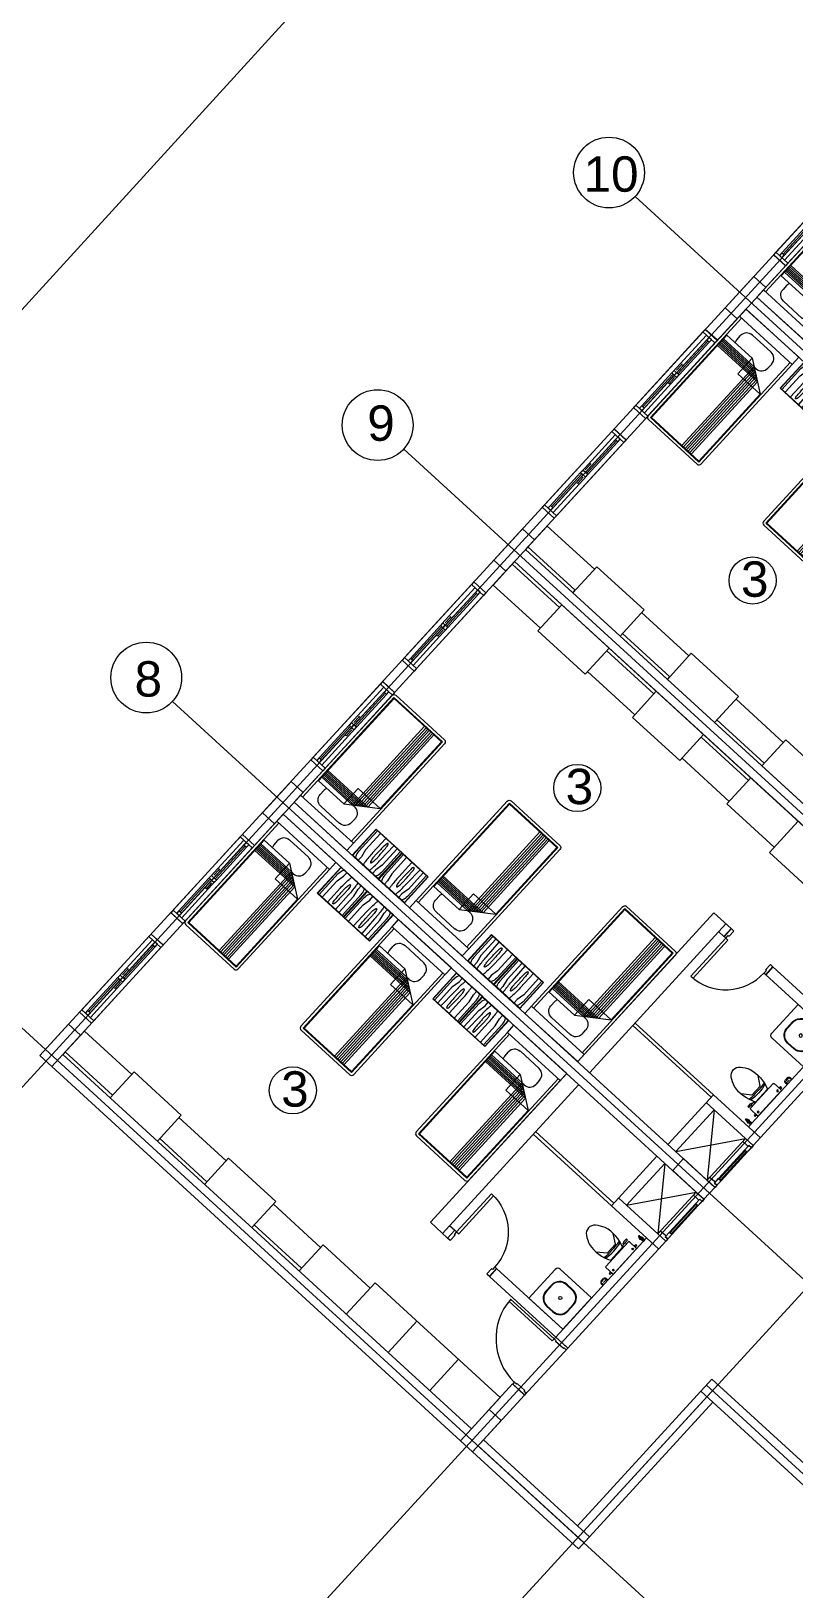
# Model space of a CAD drawing. Header units: metres. Extents: x 750 to 3116, y -341 to 1465.
# Drawn here: x 1576.03 to 1586.8, y 1262.19 to 1284.21 of the extents above; entities that cross this region are included whole.
import ezdxf
from ezdxf.enums import TextEntityAlignment as Align

# ---------------------------------------------------------------- set-up
doc = ezdxf.new("R2010")
doc.units = ezdxf.units.M
for name, color, linetype, lineweight in [('A-Door', 254, 'Continuous', 5), ('Bathroom Door', 252, 'Continuous', 5), ('Bathroom fur', 252, 'Continuous', 5), ('Centre Line', 7, 'Continuous', 13), ('Column', 50, 'Continuous', 20), ('Cutout', 153, 'Continuous', 5), ('Door', 253, 'Continuous', 5), ('Furniture', 44, 'Continuous', 5), ('GUIDE LINE', 7, 'Continuous', 5), ('Hidden line', 251, 'Continuous', 5), ('Inverted beam', 252, 'Continuous', 5), ('Railing', 190, 'Continuous', 5), ('Wall ext', 20, 'Continuous', 18), ('WINDOW', 33, 'Continuous', 5)]:
    doc.layers.add(name, color=color, linetype=linetype, lineweight=lineweight)
doc.layers.add('Text', color=7, linetype='Continuous')
doc.styles.get("Standard").update_dxf_attribs({"font": 'arial.ttf'})
doc.styles.add('TEXT-DET', font='simplex.shx', dxfattribs={"width": 0.7})

# ---------------------------------------------------------------- blocks, each defined once
blk = doc.blocks.new('Water Closet')
at = {"layer": 'Bathroom fur', "linetype": 'Continuous', "lineweight": -3}
for p, q in [((1886.331, 447.871), (1886.35, 447.871)), ((1886.331, 447.851), (1886.35, 447.851)), ((1886.364, 447.861), (1886.346, 447.861)), ((1886.364, 447.861), (1886.349, 447.87)), ((1886.364, 447.861), (1886.349, 447.853)), ((1886.364, 447.861), (1886.355, 447.877)), ((1886.364, 447.861), (1886.355, 447.846)), ((1886.364, 447.861), (1886.364, 447.879)), ((1886.364, 447.861), (1886.364, 447.879)), ((1886.364, 447.861), (1886.364, 447.879)), ((1886.364, 447.861), (1886.364, 447.879)), ((1886.364, 447.861), (1886.364, 447.879)), ((1886.364, 447.861), (1886.364, 447.879)), ((1886.364, 447.861), (1886.364, 447.879)), ((1886.364, 447.861), (1886.364, 447.879)), ((1886.364, 447.861), (1886.364, 447.879)), ((1886.364, 447.861), (1886.364, 447.879)), ((1886.364, 447.861), (1886.364, 447.879)), ((1886.364, 447.861), (1886.364, 447.879)), ((1886.364, 447.861), (1886.373, 447.877)), ((1886.364, 447.861), (1886.379, 447.87)), ((1886.364, 447.861), (1886.381, 447.861)), ((1886.364, 447.861), (1886.379, 447.853)), ((1886.364, 447.861), (1886.373, 447.846)), ((1886.364, 447.861), (1886.364, 447.844)), ((1886.378, 447.871), (1886.416, 447.871)), ((1886.378, 447.851), (1886.416, 447.851)), ((1886.416, 447.851), (1886.416, 447.871))]:
    blk.add_line(p, q, dxfattribs=at)
at = {"layer": 'Bathroom fur', "linetype": 'ByBlock'}
for p, q in [((1886.152, 447.554), (1886.027, 447.644)), ((1886.152, 447.379), (1886.152, 447.554)), ((1886.217, 447.662), (1886.217, 447.713)), ((1886.239, 447.713), (1886.217, 447.713)), ((1886.217, 447.662), (1886.232, 447.625)), ((1886.232, 447.625), (1886.239, 447.625)), ((1886.239, 447.608), (1886.239, 447.713)), ((1886.239, 447.666), (1886.264, 447.666)), ((1886.239, 447.608), (1886.264, 447.608)), ((1886.256, 447.343), (1886.256, 447.59)), ((1886.264, 447.23), (1886.264, 447.703)), ((1886.407, 447.713), (1886.274, 447.713)), ((1886.39, 447.724), (1886.365, 447.724)), ((1886.365, 447.724), (1886.365, 447.715)), ((1886.39, 447.715), (1886.365, 447.715)), ((1886.387, 447.744), (1886.368, 447.744)), ((1886.368, 447.744), (1886.368, 447.724)), ((1886.387, 447.744), (1886.387, 447.724)), ((1886.39, 447.724), (1886.39, 447.715)), ((1886.416, 447.23), (1886.416, 447.703)), ((1886.152, 447.379), (1886.027, 447.288)), ((1886.407, 447.22), (1886.274, 447.22)), ((1886.365, 447.208), (1886.365, 447.218)), ((1886.39, 447.218), (1886.365, 447.218)), ((1886.39, 447.208), (1886.365, 447.208)), ((1886.368, 447.189), (1886.368, 447.208)), ((1886.387, 447.189), (1886.368, 447.189)), ((1886.387, 447.189), (1886.387, 447.208)), ((1886.39, 447.208), (1886.39, 447.218))]:
    blk.add_line(p, q, dxfattribs=at)
at = {"layer": 'Bathroom fur'}
for p, q in [((1886.416, 447.106), (1886.381, 447.106)), ((1886.416, 447.096), (1886.381, 447.096)), ((1886.356, 447.031), (1886.356, 447.081)), ((1886.366, 447.031), (1886.366, 447.081)), ((1886.416, 447.016), (1886.381, 447.016)), ((1886.416, 447.006), (1886.381, 447.006))]:
    blk.add_line(p, q, dxfattribs=at)
at = {"layer": 'Bathroom fur', "linetype": 'Continuous', "lineweight": -3}
blk.add_circle((1886.364, 447.861), 0.0175, dxfattribs=at)
at = {"layer": 'Bathroom fur', "linetype": 'ByBlock'}
for centre in [(1886.378, 447.669), (1886.378, 447.264)]:
    blk.add_circle(centre, 0.0123, dxfattribs=at)
at = {"layer": 'Bathroom fur', "linetype": 'Continuous', "lineweight": -3}
blk.add_arc((1886.331, 447.861), 0.01, 90.002, 270, dxfattribs=at)
at = {"layer": 'Bathroom fur', "linetype": 'ByBlock'}
for centre, radius, start, end in [((1885.835, 447.467), 0.119, 126.3794, 233.6206), ((1886.035, 447.208), 0.446, 109.2942, 127.2549), ((1886.017, 447.095), 0.55, 64.2321, 103.6755), ((1884.672, 447.479), 1.501, 353.4552, 5.5271), ((1885.552, 447.472), 0.65, 345.9276, 13.0204), ((1886.274, 447.703), 0.00987, 90, 180), ((1886.407, 447.703), 0.00987, 0, 90), ((1886.041, 447.728), 0.451, 232.2382, 250.1051), ((1886.017, 447.838), 0.55, 256.3245, 295.7679), ((1886.274, 447.23), 0.00987, 180, 270), ((1886.407, 447.23), 0.00987, 270, 0)]:
    blk.add_arc(centre, radius, start, end, dxfattribs=at)
at = {"layer": 'Bathroom fur'}
for centre, radius, start, end in [((1886.381, 447.081), 0.025, 90, 180), ((1886.381, 447.081), 0.015, 90, 180), ((1886.381, 447.031), 0.025, 180, 270), ((1886.381, 447.031), 0.015, 180, 270)]:
    blk.add_arc(centre, radius, start, end, dxfattribs=at)
at = {"layer": 'Bathroom fur', "style": 'TEXT-DET', "width": 0.6}
blk.add_text('1', height=0.06, dxfattribs=at).set_placement((1886.394, 447.07), align=Align.MIDDLE)
blk = doc.blocks.new('Bed')
at = {"layer": 'Furniture', "linetype": 'Continuous'}
for p, q in [((1878.327, 465.952), (1879.337, 465.952)), ((1878.327, 465.817), (1878.327, 465.952)), ((1879.337, 465.817), (1878.327, 465.817)), ((1878.327, 463.909), (1878.327, 465.817)), ((1878.367, 463.909), (1878.367, 465.817)), ((1879.297, 465.817), (1879.297, 463.909)), ((1879.337, 465.952), (1879.337, 465.817)), ((1879.337, 465.817), (1879.337, 463.909)), ((1878.525, 465.544), (1878.525, 465.624)), ((1878.642, 465.742), (1879.002, 465.742)), ((1879.12, 465.624), (1879.12, 465.544)), ((1878.377, 465.499), (1878.862, 465.499)), ((1878.377, 463.919), (1878.377, 465.499)), ((1878.962, 465.429), (1878.377, 465.429)), ((1878.992, 465.407), (1878.377, 465.407)), ((1879.022, 465.386), (1878.377, 465.386)), ((1879.052, 465.365), (1878.377, 465.365)), ((1878.862, 465.499), (1879.287, 465.199)), ((1878.862, 465.199), (1878.862, 465.499)), ((1878.962, 463.919), (1878.962, 465.429)), ((1879.002, 465.427), (1878.965, 465.427)), ((1878.992, 463.919), (1878.992, 465.407)), ((1879.022, 463.919), (1879.022, 465.386)), ((1879.052, 463.919), (1879.052, 465.365)), ((1879.082, 465.344), (1878.377, 465.344)), ((1879.112, 465.323), (1878.377, 465.323)), ((1879.142, 465.302), (1878.377, 465.302)), ((1879.287, 465.199), (1878.862, 465.199)), ((1879.082, 463.919), (1879.082, 465.344)), ((1879.112, 463.919), (1879.112, 465.323)), ((1879.142, 463.919), (1879.142, 465.302)), ((1879.287, 465.199), (1879.287, 463.919)), ((1879.297, 463.909), (1878.367, 463.909)), ((1879.297, 463.869), (1878.367, 463.869)), ((1879.287, 463.919), (1878.377, 463.919))]:
    blk.add_line(p, q, dxfattribs=at)
for centre, radius, start, end in [((1878.642, 465.624), 0.117, 90, 180), ((1879.002, 465.624), 0.117, 360, 90), ((1878.642, 465.544), 0.117, 180.0006, 202.5189), ((1879.002, 465.544), 0.117, 270, 0), ((1878.367, 463.909), 0.04, 180, 270), ((1879.297, 463.909), 0.04, 270, 0)]:
    blk.add_arc(centre, radius, start, end, dxfattribs=at)
blk = doc.blocks.new('Nightstand')
at = {"layer": 'Furniture'}
for p, q in [((1879.838, 464.54), (1879.838, 464.04)), ((1880.338, 464.54), (1879.838, 464.54)), ((1879.843, 464.535), (1879.843, 464.045)), ((1880.333, 464.535), (1879.843, 464.535)), ((1879.951, 464.469), (1879.951, 464.535)), ((1880.226, 464.469), (1880.226, 464.535)), ((1880.333, 464.045), (1880.333, 464.535)), ((1880.338, 464.04), (1880.338, 464.54)), ((1879.869, 464.442), (1879.871, 464.467)), ((1879.869, 464.045), (1879.869, 464.442)), ((1879.929, 464.358), (1879.951, 464.469)), ((1879.929, 464.045), (1879.929, 464.358)), ((1879.997, 464.32), (1879.991, 464.045)), ((1880.074, 464.444), (1880.068, 464.44)), ((1880.08, 464.44), (1880.074, 464.444)), ((1880.147, 464.32), (1880.147, 464.045)), ((1880.248, 464.358), (1880.226, 464.469)), ((1880.248, 464.045), (1880.248, 464.358)), ((1880.308, 464.442), (1880.305, 464.467)), ((1880.308, 464.045), (1880.308, 464.442)), ((1879.838, 464.04), (1880.338, 464.04)), ((1879.843, 464.045), (1880.333, 464.045)), ((1880.068, 464.081), (1880.074, 464.077)), ((1880.074, 464.077), (1880.08, 464.081))]:
    blk.add_line(p, q, dxfattribs=at)
for centre, radius, start, end in [((1880.021, 464.452), 0.15, 146.5657, 174.2856), ((1881.576, 464.32), 1.578, 174.0179, 180), ((1880.825, 464.399), 0.823, 170.5074, 174.0179), ((1879.315, 464.399), 0.828, 5.9821, 9.4446), ((1878.564, 464.32), 1.583, 0, 5.9821), ((1880.156, 464.452), 0.15, 5.7144, 33.4343), ((1880.715, 464.32), 0.664, 175.5997, 180), ((1880.715, 464.32), 0.664, 180, 184.4003), ((1880.395, 464.345), 0.343, 169.4757, 175.5997), ((1886.298, 464.381), 6.246, 181.0259, 182.4606), ((1880.197, 464.382), 0.142, 155.8434, 169.4757), ((1879.951, 464.382), 0.142, 10.5243, 24.1566), ((1879.753, 464.345), 0.343, 4.4003, 10.5243), ((1873.85, 464.381), 6.246, 357.5394, 358.9741), ((1879.433, 464.32), 0.664, 0, 4.4003), ((1879.433, 464.32), 0.664, 355.5997, 0), ((1880.197, 464.139), 0.142, 190.5243, 204.1566), ((1879.951, 464.139), 0.142, 335.8434, 349.4757)]:
    blk.add_arc(centre, radius, start, end, dxfattribs=at)
blk = doc.blocks.new('Wash bashin')
at = {"layer": 'Bathroom fur', "ltscale": 0.35}
for p, q in [((1884.067, 437.333), (1884.067, 437.883)), ((1884.117, 437.933), (1884.717, 437.933)), ((1884.717, 437.333), (1884.717, 437.933)), ((1884.067, 437.333), (1884.717, 437.333))]:
    blk.add_line(p, q, dxfattribs=at)
at = {"layer": 'Bathroom fur'}
for p, q in [((1884.177, 437.568), (1884.177, 437.688)), ((1884.185, 437.568), (1884.185, 437.688)), ((1884.327, 437.838), (1884.447, 437.838)), ((1884.327, 437.83), (1884.447, 437.83)), ((1884.589, 437.688), (1884.589, 437.568)), ((1884.597, 437.688), (1884.597, 437.568)), ((1884.447, 437.426), (1884.327, 437.426)), ((1884.447, 437.418), (1884.327, 437.418))]:
    blk.add_line(p, q, dxfattribs=at)
blk.add_circle((1884.392, 437.633), 0.0225, dxfattribs=at)
at = {"layer": 'Bathroom fur', "ltscale": 0.35}
blk.add_arc((1884.117, 437.883), 0.05, 90, 180, dxfattribs=at)
at = {"layer": 'Bathroom fur'}
for centre, radius, start, end in [((1884.327, 437.688), 0.15, 90, 180), ((1884.327, 437.688), 0.142, 90, 180), ((1884.447, 437.688), 0.15, 0, 90), ((1884.447, 437.688), 0.142, 0, 90), ((1884.327, 437.568), 0.15, 180, 270), ((1884.327, 437.568), 0.142, 180, 270), ((1884.447, 437.568), 0.15, 270, 0), ((1884.447, 437.568), 0.142, 270, 0)]:
    blk.add_arc(centre, radius, start, end, dxfattribs=at)
blk = doc.blocks.new('Door 900')
at = {"layer": 'A-Door'}
for points in [[(29934124, 12198491), (29934164, 12198491), (29934164, 12198476), (29934239, 12198476), (29934314, 12198476), (29934314, 12198491), (29934354, 12198491), (29934354, 12198524), (29934239, 12198524), (29934124, 12198524)], [(29934164, 12197672), (29934314, 12197672), (29934314, 12197658), (29934354, 12197658), (29934354, 12197624), (29934239, 12197624), (29934124, 12197624), (29934124, 12197658), (29934164, 12197658)]]:
    blk.add_lwpolyline(points, close=True, dxfattribs=at)
blk.add_lwpolyline([(29935187, 12197658), (29934354, 12197658), (29934354, 12197698), (29935185, 12197698)], dxfattribs=at)
blk.add_arc((29934327, 12197631), 860, 1.7769, 88.2024, dxfattribs=at)
blk = doc.blocks.new('Door1')
at = {"layer": 'Bathroom Door'}
for p, q in [((1900.586, 444.886), (1899.856, 444.886)), ((1900.586, 444.846), (1899.857, 444.846))]:
    blk.add_line(p, q, dxfattribs=at)
for points in [[(1900.736, 444.921), (1900.586, 444.921), (1900.586, 444.886), (1900.636, 444.886), (1900.636, 444.871), (1900.736, 444.871), (1900.736, 444.921)], [(1900.586, 444.886), (1900.586, 444.846)], [(1900.736, 444.121), (1900.586, 444.121), (1900.586, 444.156), (1900.636, 444.156), (1900.636, 444.171), (1900.736, 444.171), (1900.736, 444.121)]]:
    blk.add_lwpolyline(points, dxfattribs=at)
blk.add_arc((1900.586, 444.886), 0.73, 180, 270, dxfattribs=at)
blk = doc.blocks.new('WINODO1')
at = {"layer": 'WINDOW', "linetype": 'Continuous'}
for p, q in [((2471212540, 936769700), (2471212491, 936769700)), ((2471212491, 936769700), (2471212491, 936769470)), ((2471212540, 936769700), (2471212540, 936769470)), ((2471213991, 936769700), (2471213943, 936769700)), ((2471213943, 936769700), (2471213943, 936769470)), ((2471213991, 936769700), (2471213991, 936769470)), ((2471212540, 936769470), (2471212491, 936769470)), ((2471213991, 936769470), (2471213943, 936769470))]:
    blk.add_line(p, q, dxfattribs=at)
at = {"layer": 'WINDOW'}
for p, q in [((2471212540, 936769700), (2471213943, 936769700)), ((2471212588, 936769633), (2471213217, 936769633)), ((2471212588, 936769585), (2471213217, 936769585)), ((2471213241, 936769633), (2471213943, 936769633)), ((2471213266, 936769585), (2471213895, 936769585)), ((2471213290, 936769609), (2471213394, 936769609)), ((2471213241, 936769537), (2471212540, 936769537)), ((2471212540, 936769470), (2471213943, 936769470)), ((2471213193, 936769561), (2471213089, 936769561)), ((2471213266, 936769537), (2471213895, 936769537))]:
    blk.add_line(p, q, dxfattribs=at)
at = {"layer": 'WINDOW', "color": 4}
blk.add_line((2471212588, 936769609), (2471213217, 936769609), dxfattribs=at)
at = {"layer": 'WINDOW', "color": 4, "true_color": 0x1fffff}
blk.add_line((2471213266, 936769561), (2471213895, 936769561), dxfattribs=at)
at = {"layer": 'WINDOW'}
for points in [[(2471212540, 936769585), (2471212588, 936769585), (2471212588, 936769633), (2471212540, 936769633)], [(2471213076, 936769561), (2471213089, 936769568), (2471213089, 936769554)], [(2471213217, 936769585), (2471213266, 936769585), (2471213266, 936769633), (2471213217, 936769633)], [(2471213217, 936769537), (2471213266, 936769537), (2471213266, 936769585), (2471213217, 936769585)], [(2471213406, 936769609), (2471213394, 936769616), (2471213394, 936769602)], [(2471213895, 936769537), (2471213943, 936769537), (2471213943, 936769585), (2471213895, 936769585)]]:
    blk.add_lwpolyline(points, close=True, dxfattribs=at)
blk = doc.blocks.new('700mm Door')
at = {"layer": 'Door'}
for points in [[(11493508.327, 4446107.926), (11493508.287, 4446107.926), (11493508.287, 4446107.776), (11493508.344, 4446107.776), (11493508.344, 4446107.868), (11493508.344, 4446107.88), (11493508.327, 4446107.88)], [(11493508.327, 4446107.88), (11493508.413, 4446107.88), (11493508.413, 4446107.926), (11493508.327, 4446107.926)], [(11493508.413, 4446107.891), (11493508.961, 4446107.891), (11493508.961, 4446107.914), (11493508.413, 4446107.914)], [(11493509.047, 4446107.88), (11493508.961, 4446107.88), (11493508.961, 4446107.926), (11493509.047, 4446107.926)], [(11493509.047, 4446107.926), (11493509.047, 4446107.88), (11493509.03, 4446107.88), (11493509.03, 4446107.868), (11493509.03, 4446107.776), (11493509.087, 4446107.776), (11493509.087, 4446107.926)]]:
    blk.add_lwpolyline(points, close=True, dxfattribs=at)
at = {"layer": 'Door', "color": 1}
blk.add_lwpolyline([(11493508.413, 4446107.88), (11493508.961, 4446107.88), (11493508.961, 4446107.926), (11493508.413, 4446107.926)], close=True, dxfattribs=at)

msp = doc.modelspace()

# ---------------------------------------------------------------- linework, layer by layer
at = {"layer": 'Bathroom fur'}
for p, q in [((1585.665, 1269.175), (1584.559, 1270.188)), ((1585.632, 1269.138), (1584.526, 1270.151)), ((1584.261, 1267.641), (1583.154, 1268.654)), ((1584.227, 1267.604), (1583.121, 1268.617))]:
    msp.add_line(p, q, dxfattribs=at)
at = {"layer": 'Centre Line', "color": 30, "true_color": 0xf26722}
for p, q in [((1598.029, 1293.443), (1574.209, 1267.438)), ((1603.973, 1287.999), (1580.152, 1261.994)), ((1605.469, 1286.628), (1581.649, 1260.623)), ((1615.262, 1253.746), (1584.559, 1281.869)), ((1596.901, 1264.001), (1581.291, 1278.3)), ((1593.633, 1260.433), (1578.022, 1274.732)), ((1590.364, 1256.864), (1574.753, 1271.163))]:
    msp.add_line(p, q, dxfattribs=at)
for centre in [(1584.191, 1282.207), (1580.922, 1278.638), (1577.653, 1275.07)]:
    msp.add_circle(centre, 0.5, dxfattribs=at)
at = {"layer": 'Column'}
for points in [[(1585.831, 1280.297), (1586.237, 1280.739), (1586.406, 1280.584), (1586.001, 1280.142), (1585.831, 1280.297)], [(1582.563, 1276.728), (1582.968, 1277.171), (1583.138, 1277.015), (1582.732, 1276.573), (1582.563, 1276.728)], [(1579.294, 1273.16), (1579.699, 1273.602), (1579.869, 1273.447), (1579.464, 1273.004), (1579.294, 1273.16)], [(1576.15, 1269.728), (1576.556, 1270.17), (1576.725, 1270.015), (1576.32, 1269.572), (1576.15, 1269.728)], [(1585.245, 1268.272), (1585.687, 1267.866), (1585.532, 1267.697), (1585.09, 1268.102), (1585.245, 1268.272)], [(1582.094, 1264.284), (1582.499, 1264.726), (1582.669, 1264.571), (1582.263, 1264.128), (1582.094, 1264.284)]]:
    msp.add_lwpolyline(points, dxfattribs=at)
at = {"layer": 'Cutout'}
for p, q in [((1585.675, 1268.963), (1585.577, 1267.968)), ((1585.134, 1268.373), (1586.117, 1268.558)), ((1584.979, 1268.203), (1584.881, 1267.208)), ((1584.439, 1267.613), (1585.422, 1267.798))]:
    msp.add_line(p, q, dxfattribs=at)
at = {"layer": 'Furniture'}
for points in [[(1583.984, 1276.6), (1583.317, 1277.211), (1583.013, 1276.879)], [(1583.68, 1276.268), (1583.714, 1276.305), (1583.046, 1276.916), (1583.013, 1276.879), (1588.787, 1271.59)], [(1583.221, 1275.766), (1582.553, 1276.378), (1582.857, 1276.709), (1588.631, 1271.421)], [(1583.491, 1276.061), (1582.824, 1276.673)], [(1584.347, 1275.656), (1584.685, 1276.025), (1584.018, 1276.636), (1583.68, 1276.268)], [(1584.192, 1275.487), (1583.854, 1275.118), (1583.187, 1275.729), (1583.525, 1276.098)], [(1585.319, 1275.377), (1584.651, 1275.988)], [(1585.015, 1275.045), (1585.049, 1275.082), (1584.381, 1275.693)], [(1584.826, 1274.839), (1584.158, 1275.45)], [(1585.682, 1274.434), (1586.02, 1274.803), (1585.352, 1275.414), (1585.015, 1275.045)], [(1584.555, 1274.544), (1583.888, 1275.155)], [(1585.527, 1274.264), (1585.189, 1273.896), (1584.522, 1274.507), (1584.859, 1274.876)], [(1586.653, 1274.154), (1585.986, 1274.766)], [(1586.383, 1273.859), (1585.716, 1274.471)], [(1586.16, 1273.616), (1585.493, 1274.227)], [(1587.355, 1273.58), (1586.687, 1274.191), (1586.349, 1273.823)], [(1585.89, 1273.321), (1585.223, 1273.932)], [(1586.524, 1272.673), (1585.856, 1273.284), (1586.194, 1273.653)], [(1586.861, 1273.042), (1586.456, 1272.599), (1588.226, 1270.978)], [(1577.447, 1269.463), (1576.779, 1270.074), (1576.475, 1269.742)], [(1577.176, 1269.168), (1576.509, 1269.779), (1576.475, 1269.742), (1582.249, 1264.453)], [(1577.81, 1268.519), (1578.148, 1268.888), (1577.48, 1269.499), (1577.143, 1269.131)], [(1578.781, 1268.24), (1578.114, 1268.851)], [(1578.511, 1267.945), (1577.844, 1268.556)], [(1579.145, 1267.297), (1579.482, 1267.666), (1578.815, 1268.277), (1578.477, 1267.908)], [(1580.116, 1267.017), (1579.449, 1267.629)], [(1579.846, 1266.722), (1579.178, 1267.334)], [(1580.817, 1266.443), (1580.15, 1267.054), (1579.812, 1266.686)], [(1580.479, 1266.074), (1580.885, 1266.517), (1582.654, 1264.896)], [(1581.069, 1265.534), (1581.475, 1265.976)], [(1581.659, 1264.994), (1582.065, 1265.436)], [(1582.654, 1264.896), (1582.249, 1264.453)]]:
    msp.add_lwpolyline(points, dxfattribs=at)
at = {"layer": 'GUIDE LINE'}
for centre in [(1586.219, 1276.442), (1583.742, 1273.51), (1579.723, 1269.236)]:
    msp.add_circle(centre, 0.333, dxfattribs=at)
at = {"layer": 'Hidden line'}
for p, q in [((1586.117, 1268.558), (1585.577, 1267.968)), ((1586.228, 1268.456), (1585.687, 1267.866)), ((1585.422, 1267.798), (1584.881, 1267.208)), ((1585.532, 1267.697), (1584.992, 1267.107)), ((1582.999, 1264.931), (1583.607, 1265.595))]:
    msp.add_line(p, q, dxfattribs=at)
at = {"layer": 'Inverted beam'}
for p, q in [((1585.644, 1265.154), (1583.746, 1263.082)), ((1585.644, 1265.154), (1589.957, 1261.202)), ((1585.488, 1264.984), (1589.972, 1260.877)), ((1585.658, 1264.829), (1583.76, 1262.757)), ((1582.419, 1264.298), (1583.916, 1262.927)), ((1582.263, 1264.128), (1583.76, 1262.757))]:
    msp.add_line(p, q, dxfattribs=at)
at = {"layer": 'Railing'}
for p, q in [((1585.728, 1265.076), (1583.676, 1262.835)), ((1585.566, 1265.069), (1590.049, 1260.962)), ((1582.341, 1264.213), (1583.838, 1262.842))]:
    msp.add_line(p, q, dxfattribs=at)
at = {"layer": 'Wall ext'}
for p, q in [((1595.918, 1291.309), (1576.15, 1269.728)), ((1575.099, 1279.399), (1579.726, 1284.464)), ((1586.281, 1280.448), (1589.395, 1283.846)), ((1586.687, 1280.89), (1586.517, 1281.045)), ((1592.225, 1275.003), (1586.281, 1280.448)), ((1586.126, 1280.278), (1583.013, 1276.879)), ((1592.07, 1274.834), (1586.126, 1280.278)), ((1585.721, 1279.836), (1585.551, 1279.991)), ((1584.708, 1278.729), (1584.538, 1278.885)), ((1584.431, 1278.428), (1584.262, 1278.583)), ((1583.418, 1277.321), (1583.248, 1277.477)), ((1588.787, 1271.59), (1583.013, 1276.879)), ((1579.744, 1273.31), (1582.857, 1276.709)), ((1582.857, 1276.709), (1588.631, 1271.421)), ((1582.452, 1276.267), (1582.282, 1276.422)), ((1581.439, 1275.161), (1581.269, 1275.316)), ((1581.162, 1274.859), (1580.993, 1275.014)), ((1580.149, 1273.753), (1579.98, 1273.908)), ((1585.687, 1267.866), (1579.744, 1273.31)), ((1579.589, 1273.141), (1576.475, 1269.742)), ((1585.532, 1267.697), (1579.589, 1273.141)), ((1579.183, 1272.698), (1579.014, 1272.854)), ((1578.17, 1271.592), (1578.001, 1271.748)), ((1583.748, 1269.643), (1585.673, 1271.744)), ((1585.673, 1271.744), (1585.916, 1271.522)), ((1583.918, 1269.487), (1585.843, 1271.589)), ((1585.815, 1271.411), (1585.916, 1271.522)), ((1577.894, 1271.291), (1577.724, 1271.446)), ((1585.741, 1271.478), (1585.815, 1271.411)), ((1586.405, 1270.871), (1586.506, 1270.981)), ((1586.405, 1270.871), (1587.342, 1270.013)), ((1586.506, 1270.981), (1587.612, 1269.968)), ((1576.881, 1270.184), (1576.711, 1270.34)), ((1586.16, 1268.722), (1587.443, 1270.123)), ((1587.612, 1269.968), (1586.228, 1268.456)), ((1582.263, 1264.128), (1576.15, 1269.728)), ((1576.475, 1269.742), (1582.249, 1264.453)), ((1583.593, 1269.473), (1581.668, 1267.372)), ((1583.762, 1269.318), (1581.837, 1267.216)), ((1585.024, 1268.474), (1585.665, 1269.175)), ((1585.564, 1269.064), (1586.228, 1268.456)), ((1585.665, 1269.175), (1586.329, 1268.567)), ((1585.134, 1268.373), (1585.675, 1268.963)), ((1584.227, 1267.604), (1584.868, 1268.305)), ((1584.439, 1267.613), (1584.979, 1268.203)), ((1585.687, 1267.866), (1585.532, 1267.697)), ((1584.227, 1267.604), (1584.89, 1266.996)), ((1584.328, 1267.715), (1584.992, 1267.107)), ((1581.668, 1267.372), (1581.911, 1267.149)), ((1581.939, 1267.327), (1582.012, 1267.259)), ((1582.012, 1267.259), (1581.911, 1267.149)), ((1584.721, 1267.152), (1583.437, 1265.751)), ((1584.992, 1267.107), (1583.607, 1265.595)), ((1582.602, 1266.719), (1582.501, 1266.608)), ((1582.602, 1266.719), (1583.539, 1265.861)), ((1582.501, 1266.608), (1583.607, 1265.595)), ((1582.829, 1265.087), (1582.249, 1264.453)), ((1582.999, 1264.931), (1582.263, 1264.128)), ((1582.829, 1265.087), (1582.999, 1264.931))]:
    msp.add_line(p, q, dxfattribs=at)

# ---------------------------------------------------------------- block references
at = {"xscale": -1}
for name, p, rotation in [('Bed', (515.917, 2892.758), 137.5109696397398), ('Nightstand', (2659.746, -333.099), 317.5109696397399), ('Bed', (509.379, 2885.621), 137.5109696397398), ('Bed', (511.009, 2884.128), 137.5109696397398), ('Nightstand', (2653.208, -340.236), 317.5109696397399), ('Nightstand', (2653.577, -340.574), 317.5109696397399), ('Bed', (512.639, 2882.635), 137.5109696397398), ('Nightstand', (509.76, 2883.358), 137.5109696397398), ('Nightstand', (510.128, 2883.02), 137.5109696397398)]:
    msp.add_blockref(name, p, dxfattribs=dict(at, rotation=rotation))
for name, p, rotation in [('Bed', (-113.692, 2205.396), 317.5109696397398), ('Bed', (-112.062, 2203.904), 317.5109696397398), ('Bed', (-120.229, 2198.259), 317.5109696397398), ('Nightstand', (3280.909, 345.043), 137.5109696397398), ('Nightstand', (3281.278, 344.705), 137.5109696397398), ('Bed', (-118.599, 2196.767), 317.5109696397398), ('Nightstand', (-117.941, 2198.079), 317.5109696397398), ('Nightstand', (-117.573, 2197.741), 317.5109696397398), ('Bed', (-116.97, 2195.274), 317.5109696397398)]:
    msp.add_blockref(name, p, dxfattribs=dict(rotation=rotation))
at = {"layer": 'A-Door', "xscale": 0.001, "yscale": 0.001, "zscale": 0.001, "rotation": 137.5109696403553}
msp.add_blockref('Door 900', (31896.104, -9958.771), dxfattribs=at)
at = {"layer": 'Bathroom Door', "rotation": 47.51096963990266}
msp.add_blockref('Door1', (630.154, -430.615), dxfattribs=at)
at = {"layer": 'Bathroom Door', "xscale": -1, "rotation": 47.51096963957701}
msp.add_blockref('Door1', (3193.849, 2368.243), dxfattribs=at)
at = {"layer": 'Bathroom fur', "xscale": -1, "rotation": 137.5109696397398}
for name, p in [('Wash bashin', (492.935, 2865.535)), ('Water Closet', (497.648, 2873.197))]:
    msp.add_blockref(name, p, dxfattribs=at)
at = {"layer": 'Bathroom fur', "rotation": 317.5109696397398}
for name, p in [('Water Closet', (-108.88, 2211.033)), ('Wash bashin', (-101.66, 2216.399))]:
    msp.add_blockref(name, p, dxfattribs=at)
at = {"layer": 'Cutout', "xscale": -1, "rotation": 227.5109616917831}
for p in [(-11040283.833, -5471000.942), (-11040284.529, -5471001.701)]:
    msp.add_blockref('700mm Door', p, dxfattribs=at)
at = {"layer": 'WINDOW', "linetype": 'Continuous', "xscale": 0.001, "yscale": 0.001, "zscale": 0.001, "rotation": 47.51096963974634}
for p in [(-976811.361, -2453747.721), (-976813.34, -2453749.881), (-976814.629, -2453751.289), (-976816.608, -2453753.45), (-976817.898, -2453754.858), (-976819.877, -2453757.018), (-976821.167, -2453758.426)]:
    msp.add_blockref('WINODO1', p, dxfattribs=at)

# ---------------------------------------------------------------- texts
at = {"layer": 'Text', "color": 30, "true_color": 0xf26722, "char_height": 0.5, "attachment_point": 1}
for s, width, insert in [('10', 0.83687, (1583.831, 1282.436)), ('9', 0.83687, (1580.775, 1278.916)), ('3', 3.12418, (1586.055, 1276.712)), ('8', 0.83687, (1577.488, 1275.301)), ('3', 3.12418, (1583.578, 1273.781)), ('3', 3.12418, (1579.559, 1269.506))]:
    msp.add_mtext_dynamic_manual_height_columns(s, width=width, gutter_width=12.5, heights=[0], dxfattribs=dict(at, insert=insert))

doc.saveas('drawing.dxf')
